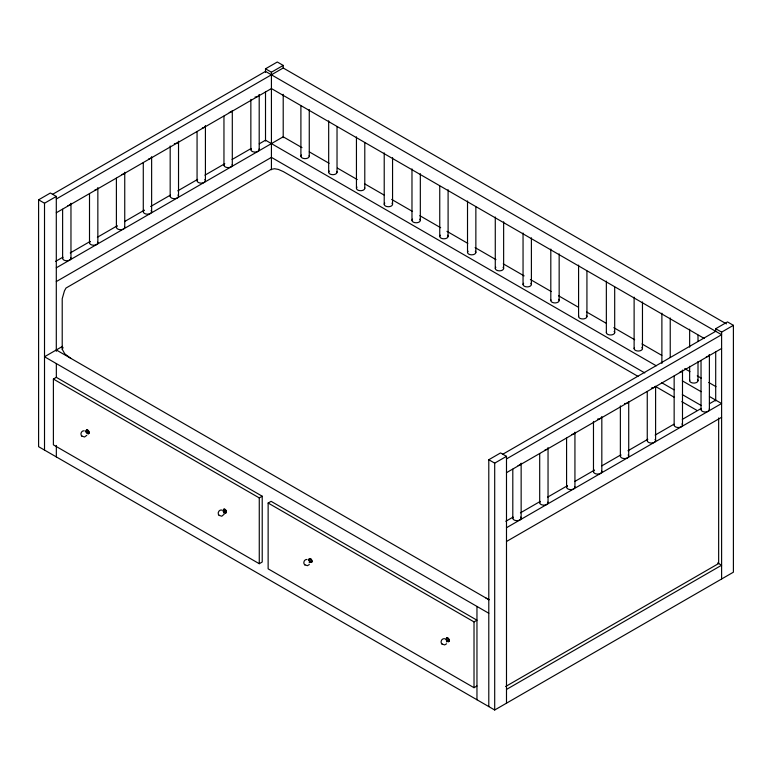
<?xml version="1.0" encoding="UTF-8"?>
<svg xmlns="http://www.w3.org/2000/svg" width="772" height="772" viewBox="0 0 772 772"><rect width="100%" height="100%" fill="white"/><g stroke="black" fill="none" stroke-linecap="round" stroke-linejoin="round"><path stroke-width="1.16" d="M224.237 514.142L221.776 516.236L219.074 515.32M70.85 358.43L64.732 353.769L62.214 349.233L63.092 347.632M86.792 435.331L84.524 437L81.822 436.074M309.331 564.554L307.401 565.673L304.699 564.747M446.573 643.79L444.653 644.909L441.951 643.993M715.702 331.13L715.702 328.718L727.485 321.914L733.4 325.33L733.4 572.187L494.698 709.999L38.6 446.67L38.6 199.813L50.392 193.01L56.298 196.426L56.298 351.337M265.51 72.423L265.51 68.804L277.302 62.001L283.208 65.417L283.208 67.82M52.477 194.38L265.51 71.391L721.608 334.72L506.49 458.915M38.6 199.813L44.515 203.229L56.298 196.426M265.51 68.804L271.426 72.221L283.208 65.417M56.298 199.002L283.208 67.994L726.442 323.893M56.298 212.763L271.426 88.568L704.228 338.445M55.613 261.38L62.918 257.163M70.233 252.946L90.073 241.491M97.378 237.265L117.219 225.81M124.533 221.593L144.374 210.138M150.636 206.52L170.477 195.065M177.792 190.838L197.632 179.384M204.937 175.167L224.787 163.712M232.092 159.495L250.89 148.639M259.247 143.814L265.51 140.195L656.258 365.793M56.298 267.816L283.208 136.808L301.987 147.645M56.298 281.577L271.426 157.372L644.784 372.934M62.571 346.338L44.515 356.76L488.792 613.257M53.393 379.052L56.337 377.354L262.219 496.213L262.219 562.016L259.267 563.714L53.393 444.855L53.393 379.052L259.267 497.911L262.219 496.213M268.135 503.035L271.088 501.337L476.961 620.196L474.018 621.894L268.135 503.035L268.135 568.839L474.018 687.698L476.961 685.99M488.792 706.583L488.792 459.726L500.574 452.923L506.49 456.339L506.49 703.196M502.668 454.293L715.702 331.304M488.792 459.726L494.698 463.142L506.49 456.339M715.702 328.718L721.608 332.134L733.4 325.33M506.49 472.676L721.608 348.481M505.795 521.293L513.11 517.076M520.415 512.859L540.255 501.404M547.57 497.178L567.41 485.723M574.725 481.506L594.565 470.052M601.87 465.825L620.669 454.978M627.983 450.761L647.824 439.297M655.129 435.08L673.927 424.224M682.284 419.408L701.082 408.552M709.429 403.727L715.702 400.108M506.49 527.73L721.608 403.524L709.439 396.499M506.49 541.49L721.608 417.285M505.621 686.52L718.655 563.521L718.655 417.99M506.49 689.435L721.608 565.229L717.671 562.952M84.167 430.757C81.263 430.477 79.748 434.597 82.054 436.315M307.044 559.439C304.139 559.16 302.624 563.27 304.93 564.998M221.882 510.051C218.814 509.298 216.807 513.698 219.306 515.561M444.759 638.724C441.69 637.981 439.683 642.372 442.182 644.234M485.964 598.097L488.994 599.419M309.282 151.862L329.104 163.297M337.441 168.113L357.253 179.558M364.558 183.775L384.369 195.21M391.674 199.427L412.528 211.47M419.833 215.687L440.687 227.73M446.949 231.339L467.803 243.383M475.108 247.6L495.962 259.633M503.267 263.85L524.12 275.893M530.374 279.503L551.237 291.546M558.532 295.763L578.353 307.208M586.691 312.023L606.512 323.458M613.808 327.675L634.671 339.719M641.966 343.936L661.787 355.371M684.725 368.62L689.946 371.631M697.241 375.848L701.41 378.251M708.715 382.468L716.011 386.685M682.323 380.847L701.101 391.684M661.469 382.565L673.985 389.792M682.323 394.608L701.101 405.445M637.99 376.36L283.324 171.596L278.374 169.425L274.581 168.73L271.175 169.348L65.987 288.053L64.423 290.928L62.214 298.754L62.214 349.233M655.717 386.589L674.477 397.426M681.772 401.643L696.576 410.183M56.298 349.957L489.101 599.834M721.608 332.134L721.608 578.99M715.702 351.598L715.702 400.977M709.381 409.585L709.381 354.541A4.178 2.413 0 0 1 709.236 355.159M701.034 360.514L701.034 409.575M698.004 335.202L698.004 341.195M698.004 361.537L698.004 380.683M689.647 329.219L689.647 347.168M689.647 366.314L689.647 380.673M682.496 425.111L682.496 370.058A4.178 2.413 0 0 1 679.408 372.384M674.149 376.041L674.149 425.102M670.231 317.977L670.231 357.475M661.884 313.181L661.884 363.448M655.602 386.782L655.602 440.638M647.254 391.558L647.254 440.629M642.468 301.948L642.468 348.616M634.121 297.152L634.121 348.616M628.717 402.308L628.717 456.165M620.37 405.889L620.37 456.155M614.695 287.116L614.695 332.587M606.348 281.124L606.348 332.578M601.822 416.639L601.822 471.682M593.475 421.415L593.475 471.673M586.932 271.078L586.932 316.559M578.585 265.095L578.585 316.549M574.937 432.166L574.937 487.209M566.58 438.139L566.58 487.2M559.16 253.853L559.16 300.53M550.812 249.057L550.812 300.52M548.043 447.683L548.043 502.736M539.696 453.666L539.696 502.726M531.397 237.824L531.397 284.492M523.049 233.028L523.049 284.482M521.148 463.21L521.148 518.263M512.801 469.183L512.801 518.253M503.633 221.796L503.633 268.463M495.277 217L495.277 268.453M494.698 463.142L494.698 709.999M476.961 606.435L476.961 699.76M475.861 206.954L475.861 252.434M474.018 621.894L474.018 687.698M467.514 200.961L467.514 252.425M448.098 189.729L448.098 236.406M439.75 186.129L439.75 236.396M420.325 173.7L420.325 220.367M411.978 168.904L411.978 220.358M392.562 157.671L392.562 204.339M384.215 152.875L384.215 204.329M364.789 142.83L364.789 188.31M356.442 136.837L356.442 188.3M337.026 126.801L337.026 172.272M328.679 120.808L328.679 172.272M309.263 109.576L309.263 156.243M300.906 105.976L300.906 156.233M283.208 94.319L283.208 137.667M271.426 72.221L271.426 169.763M265.51 91.685L265.51 141.054M259.267 497.911L259.267 563.714M259.199 149.671L259.199 94.628A4.178 2.413 0 0 1 257.115 96.703M250.852 99.405L250.852 149.662M232.304 111.342L232.304 165.198M223.957 116.128L223.957 165.189M205.42 125.672L205.42 180.725M197.063 131.645L197.063 180.716M178.525 141.199L178.525 196.242M170.178 145.976L170.178 196.242M151.63 156.726L151.63 211.769M143.283 162.699L143.283 211.76M124.746 227.296L124.746 172.252A4.178 2.413 0 0 1 121.658 174.569M116.398 178.226L116.398 227.286M97.851 242.823L97.851 187.77A4.178 2.413 0 0 1 97.706 188.397M89.504 193.753L89.504 242.813M70.966 258.35L70.966 203.297A4.178 2.413 0 0 1 67.878 205.622M62.619 209.27L62.619 258.34M56.337 363.593L56.337 377.354M56.337 445.444L56.337 456.918M44.515 203.229L44.515 450.086M309.234 560.163A1.293 0.743 60 0 1 310.228 559.681A1.293 0.743 60 0 1 311.048 561.398A1.293 0.743 60 0 1 309.91 561.582M308.433 560.385A1.293 0.743 60 0 1 309.514 561.63A1.293 0.743 60 0 1 309.128 562.72M309.147 560.057A2.104 1.216 60 0 1 310.325 558.6A2.104 1.216 60 0 1 312.062 561.138A2.104 1.216 60 0 1 310.585 562.151M308.964 560.163A2.104 1.216 60 0 1 310.267 558.764A2.104 1.216 60 0 1 311.878 561.543A2.104 1.216 60 0 1 310.016 561.977M641.908 347.41A4.178 2.413 0 0 1 638.83 351.009A4.178 2.413 0 0 1 634.256 347.989M697.444 379.477A4.178 2.413 0 0 1 694.366 383.066A4.178 2.413 0 0 1 689.792 380.046M475.301 251.228A4.178 2.413 0 0 1 471.682 254.837A4.178 2.413 0 0 1 468.073 251.218M558.61 299.314A4.178 2.413 0 0 1 555.531 302.913A4.178 2.413 0 0 1 550.957 299.893M586.373 315.352A4.178 2.413 0 0 1 583.294 318.942A4.178 2.413 0 0 1 578.73 315.922M530.837 283.285A4.178 2.413 0 0 1 527.218 286.904A4.178 2.413 0 0 1 523.609 283.285M614.145 331.381A4.178 2.413 0 0 1 611.067 334.971A4.178 2.413 0 0 1 606.493 331.96M503.074 267.257A4.178 2.413 0 0 1 499.455 270.866A4.178 2.413 0 0 1 495.846 267.257M309.118 155.616A4.178 2.413 0 0 1 304.535 158.627A4.178 2.413 0 0 1 301.476 155.037M97.716 242.196A4.178 2.413 0 0 1 93.132 245.206A4.178 2.413 0 0 1 90.063 241.607M97.291 188.976A4.178 2.413 0 0 1 94.763 190.095M151.08 210.563A4.178 2.413 0 0 1 147.462 214.182A4.178 2.413 0 0 1 143.843 210.563M151.495 157.343A4.178 2.413 0 0 1 148.542 159.042M204.86 179.519A4.178 2.413 0 0 1 201.781 183.109A4.178 2.413 0 0 1 197.207 180.088M205.275 126.299A4.178 2.413 0 0 1 202.332 127.998M86.387 431.78A1.293 0.743 60 0 1 87.265 430.959A1.293 0.743 60 0 1 88.153 432.793A1.293 0.743 60 0 1 86.811 432.667M85.345 431.683A1.293 0.743 60 0 1 86.589 432.793M86.271 431.384A2.104 1.216 60 0 1 87.448 429.927A2.104 1.216 60 0 1 89.185 432.465A2.104 1.216 60 0 1 87.709 433.478M86.242 431.992A2.104 1.216 60 0 1 87.13 429.994A2.104 1.216 60 0 1 89.012 432.725A2.104 1.216 60 0 1 87.139 433.304M223.6 510.726A1.293 0.743 60 0 1 224.594 510.253A1.293 0.743 60 0 1 225.424 511.961A1.293 0.743 60 0 1 224.285 512.145M222.809 510.948A1.293 0.743 60 0 1 223.774 511.884A1.293 0.743 60 0 1 223.832 513.091M223.523 509.732A2.104 1.216 60 0 1 225.463 509.684A2.104 1.216 60 0 1 226.302 512.502A2.104 1.216 60 0 1 224.218 512.068M223.34 510.726A2.104 1.216 60 0 1 224.642 509.327A2.104 1.216 60 0 1 226.254 512.106A2.104 1.216 60 0 1 224.391 512.54M446.515 639.698A1.293 0.743 60 0 1 447.239 638.801A1.293 0.743 60 0 1 448.31 640.364A1.293 0.743 60 0 1 447.393 640.992M445.917 639.727A1.293 0.743 60 0 1 446.766 640.866A1.293 0.743 60 0 1 446.563 641.908M446.554 639.805A2.104 1.216 60 0 1 447.442 637.797A2.104 1.216 60 0 1 449.314 640.528A2.104 1.216 60 0 1 447.451 641.117M446.216 639.409A2.104 1.216 60 0 1 447.519 638A2.104 1.216 60 0 1 449.13 640.789A2.104 1.216 60 0 1 447.268 641.223M124.601 226.669A4.178 2.413 0 0 1 120.017 229.68A4.178 2.413 0 0 1 116.958 226.09M70.821 257.723A4.178 2.413 0 0 1 66.788 260.753A4.178 2.413 0 0 1 62.764 257.713M232.169 164.571A4.178 2.413 0 0 1 228.126 167.601A4.178 2.413 0 0 1 224.102 164.561M232.16 110.772A4.178 2.413 0 0 1 229.216 112.471M259.054 149.044A4.178 2.413 0 0 1 254.47 152.055A4.178 2.413 0 0 1 251.411 148.465M256.111 96.944A4.178 2.413 0 0 1 255.03 97.031M177.965 195.036A4.178 2.413 0 0 1 174.887 198.636A4.178 2.413 0 0 1 170.322 195.615M178.38 141.826A4.178 2.413 0 0 1 174.356 143.602M392.002 203.132A4.178 2.413 0 0 1 388.384 206.742A4.178 2.413 0 0 1 384.774 203.123M419.775 219.161A4.178 2.413 0 0 1 416.147 222.78A4.178 2.413 0 0 1 412.537 219.161M601.687 471.065A4.178 2.413 0 0 1 597.103 474.066A4.178 2.413 0 0 1 594.035 470.476M601.678 417.256A4.178 2.413 0 0 1 597.653 419.042M364.654 187.683A4.178 2.413 0 0 1 360.07 190.694A4.178 2.413 0 0 1 357.002 187.094M447.538 235.19A4.178 2.413 0 0 1 443.919 238.809A4.178 2.413 0 0 1 440.31 235.19M336.882 171.654A4.178 2.413 0 0 1 332.298 174.665A4.178 2.413 0 0 1 329.239 171.066M574.793 486.582A4.178 2.413 0 0 1 570.209 489.593A4.178 2.413 0 0 1 567.15 486.003M574.793 432.783A4.178 2.413 0 0 1 571.849 434.482M520.598 517.057A4.178 2.413 0 0 1 517.52 520.646A4.178 2.413 0 0 1 512.946 517.626M521.013 463.837A4.178 2.413 0 0 1 518.06 465.535M681.937 423.905A4.178 2.413 0 0 1 678.858 427.495A4.178 2.413 0 0 1 674.294 424.475M709.246 408.957A4.178 2.413 0 0 1 705.203 411.987A4.178 2.413 0 0 1 701.179 408.957M708.821 355.738A4.178 2.413 0 0 1 706.293 356.857M628.157 454.949A4.178 2.413 0 0 1 624.538 458.568A4.178 2.413 0 0 1 620.929 454.949M628.572 401.739A4.178 2.413 0 0 1 626.632 403.196M625.629 403.438A4.178 2.413 0 0 1 624.548 403.515M547.898 502.109A4.178 2.413 0 0 1 543.864 505.139A4.178 2.413 0 0 1 539.84 502.109M547.898 448.31A4.178 2.413 0 0 1 544.955 450.008M655.052 439.432A4.178 2.413 0 0 1 651.973 443.022A4.178 2.413 0 0 1 647.399 440.001M655.457 386.212A4.178 2.413 0 0 1 651.433 387.998"/></g></svg>
